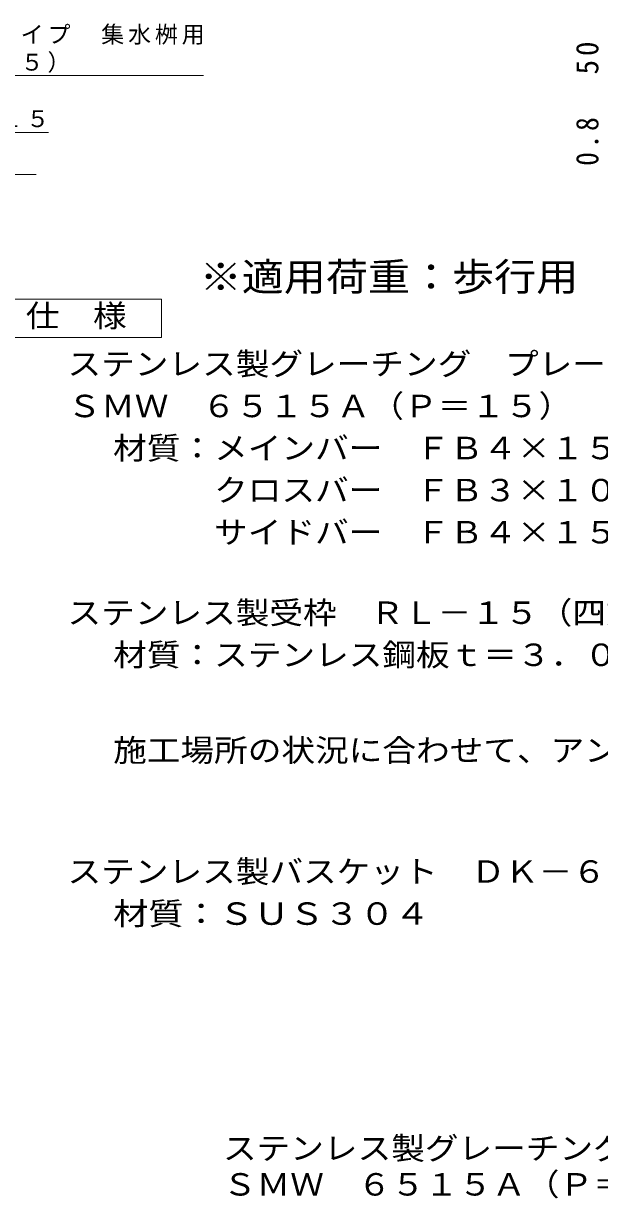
# Model space of a CAD drawing. Units: millimetres at full size, sheet at 1:4, with parts at other scales. Extents: x -953 to 1047, y -779 to 782.
# Drawn here: x -250 to 51, y -779 to -165 of the extents above; entities that cross this region are included whole.
import ezdxf
from ezdxf.enums import TextEntityAlignment as Align

# ---------------------------------------------------------------- set-up
doc = ezdxf.new("R2010")
doc.units = ezdxf.units.MM
doc.header["$LTSCALE"] = 4
for name, color, linetype, lineweight in [('A-4_その他', 7, 'Continuous', 9), ('D-4_その他', 7, 'Continuous', 9), ('D-5_文字', 7, 'Continuous', 9)]:
    doc.layers.add(name, color=color, linetype=linetype, lineweight=lineweight)
doc.layers.add('F-5_F-5ﾚｲﾔ', color=2, linetype='Continuous')
doc.styles.add('ＭＳ ゴシック', font='')
doc.styles.get('ＭＳ ゴシック').set_extended_font_data('MS Gothic')

msp = doc.modelspace()

# ---------------------------------------------------------------- linework, layer by layer
at = {"layer": 'D-5_文字'}
for p, q in [((-420.952, -192.149), (-155.839, -192.149)), ((-418.265, -222.026), (-237.018, -222.026)), ((-401.124, -243.971), (-243.447, -243.971))]:
    msp.add_line(p, q, dxfattribs=at)
msp.add_lwpolyline([(-267.865, -329.135), (-267.865, -309.135), (-177.865, -309.135), (-177.865, -329.135)], close=True, dxfattribs=at)

# ---------------------------------------------------------------- texts
at = {"layer": 'A-4_その他', "color": 2, "char_height": 11.73, "attachment_point": 7, "rotation": 90, "style": 'ＭＳ ゴシック'}
for s, insert in [('\\T1.27;\\W0.95;50', (50.808, -191.595)), ('\\T1.27;\\W0.9;0.8', (50.808, -239.37))]:
    msp.add_mtext(s, dxfattribs=dict(at, insert=insert))
at = {"layer": 'D-4_その他', "color": 2, "style": 'ＭＳ ゴシック'}
for s, width, p in [('施工場所の状況に合わせて、アンカーをプライヤー等で折り曲げてご使用ください。', 1.1, (-203.145, -554.304)), ('ステンレス製バスケット\u3000ＤＫ－６００－Ｓ', 1.1, (-227.029, -617.689)), ('材質：ＳＵＳ３０４', 1.15, (-203.145, -639.689))]:
    msp.add_text(s, height=11.73, dxfattribs=dict(at, width=width)).set_placement(p, align=Align.BOTTOM_LEFT)
at = {"layer": 'D-5_文字', "color": 3, "style": 'ＭＳ ゴシック', "width": 1.1}
msp.add_text('※適用荷重：歩行用', height=14.66, dxfattribs=at).set_placement((-157.865, -309.135), align=Align.BOTTOM_LEFT)
at = {"layer": 'D-5_文字', "color": 2, "style": 'ＭＳ ゴシック', "width": 1.1}
for s, p in [('仕\u3000様', (-248.866, -327.135)), ('ステンレス製グレーチング\u3000プレーンタイプ\u3000集水桝用', (-227.029, -352.304)), ('ＳＭＷ\u3000６５１５Ａ（Ｐ＝１５）', (-227.029, -374.304)), ('材質：メインバー\u3000ＦＢ４×１５（ＳＵＳ３０４）', (-203.145, -396.304)), ('\u3000\u3000\u3000クロスバー\u3000ＦＢ３×１０（ＳＵＳ３０４）', (-203.145, -418.304)), ('\u3000\u3000\u3000サイドバー\u3000ＦＢ４×１５（ＳＵＳ３０４）', (-203.145, -440.304)), ('ステンレス製受枠\u3000ＲＬ－１５（四方枠）', (-227.029, -482.385)), ('材質：ステンレス鋼板ｔ＝３．０（ＳＵＳ３０４）', (-203.144, -504.385))]:
    msp.add_text(s, height=11.73, dxfattribs=at).set_placement(p, align=Align.BOTTOM_LEFT)
at = {"layer": 'D-5_文字', "char_height": 8.798, "attachment_point": 7, "style": 'ＭＳ ゴシック'}
for s, insert in [('\\T1.17;バスケット付\u3000プレーンタイプ\u3000集水桝用', (-419.989, -176.085)), ('\\T1.17;ＳＭＷ６５１５Ａ（Ｐ＝１５）', (-419.989, -190.741)), ('\\T1.17;ステンレス製受枠ＲＬ－１５', (-417.018, -220.122))]:
    msp.add_mtext(s, dxfattribs=dict(at, insert=insert))
at = {"layer": 'F-5_F-5ﾚｲﾔ', "style": 'ＭＳ ゴシック', "width": 1.1}
for s, p in [('ステンレス製グレーチング\u3000バスケット付\u3000プレーンタイプ\u3000集水桝用', (-145.731, -762.372)), ('ＳＭＷ\u3000６５１５Ａ（Ｐ＝１５）＋ＲＬ－１５（四方枠）＋ＤＫ－６００－Ｓ', (-145.731, -781.233))]:
    msp.add_text(s, height=11.73, dxfattribs=at).set_placement(p, align=Align.BOTTOM_LEFT)

doc.saveas('drawing.dxf')
